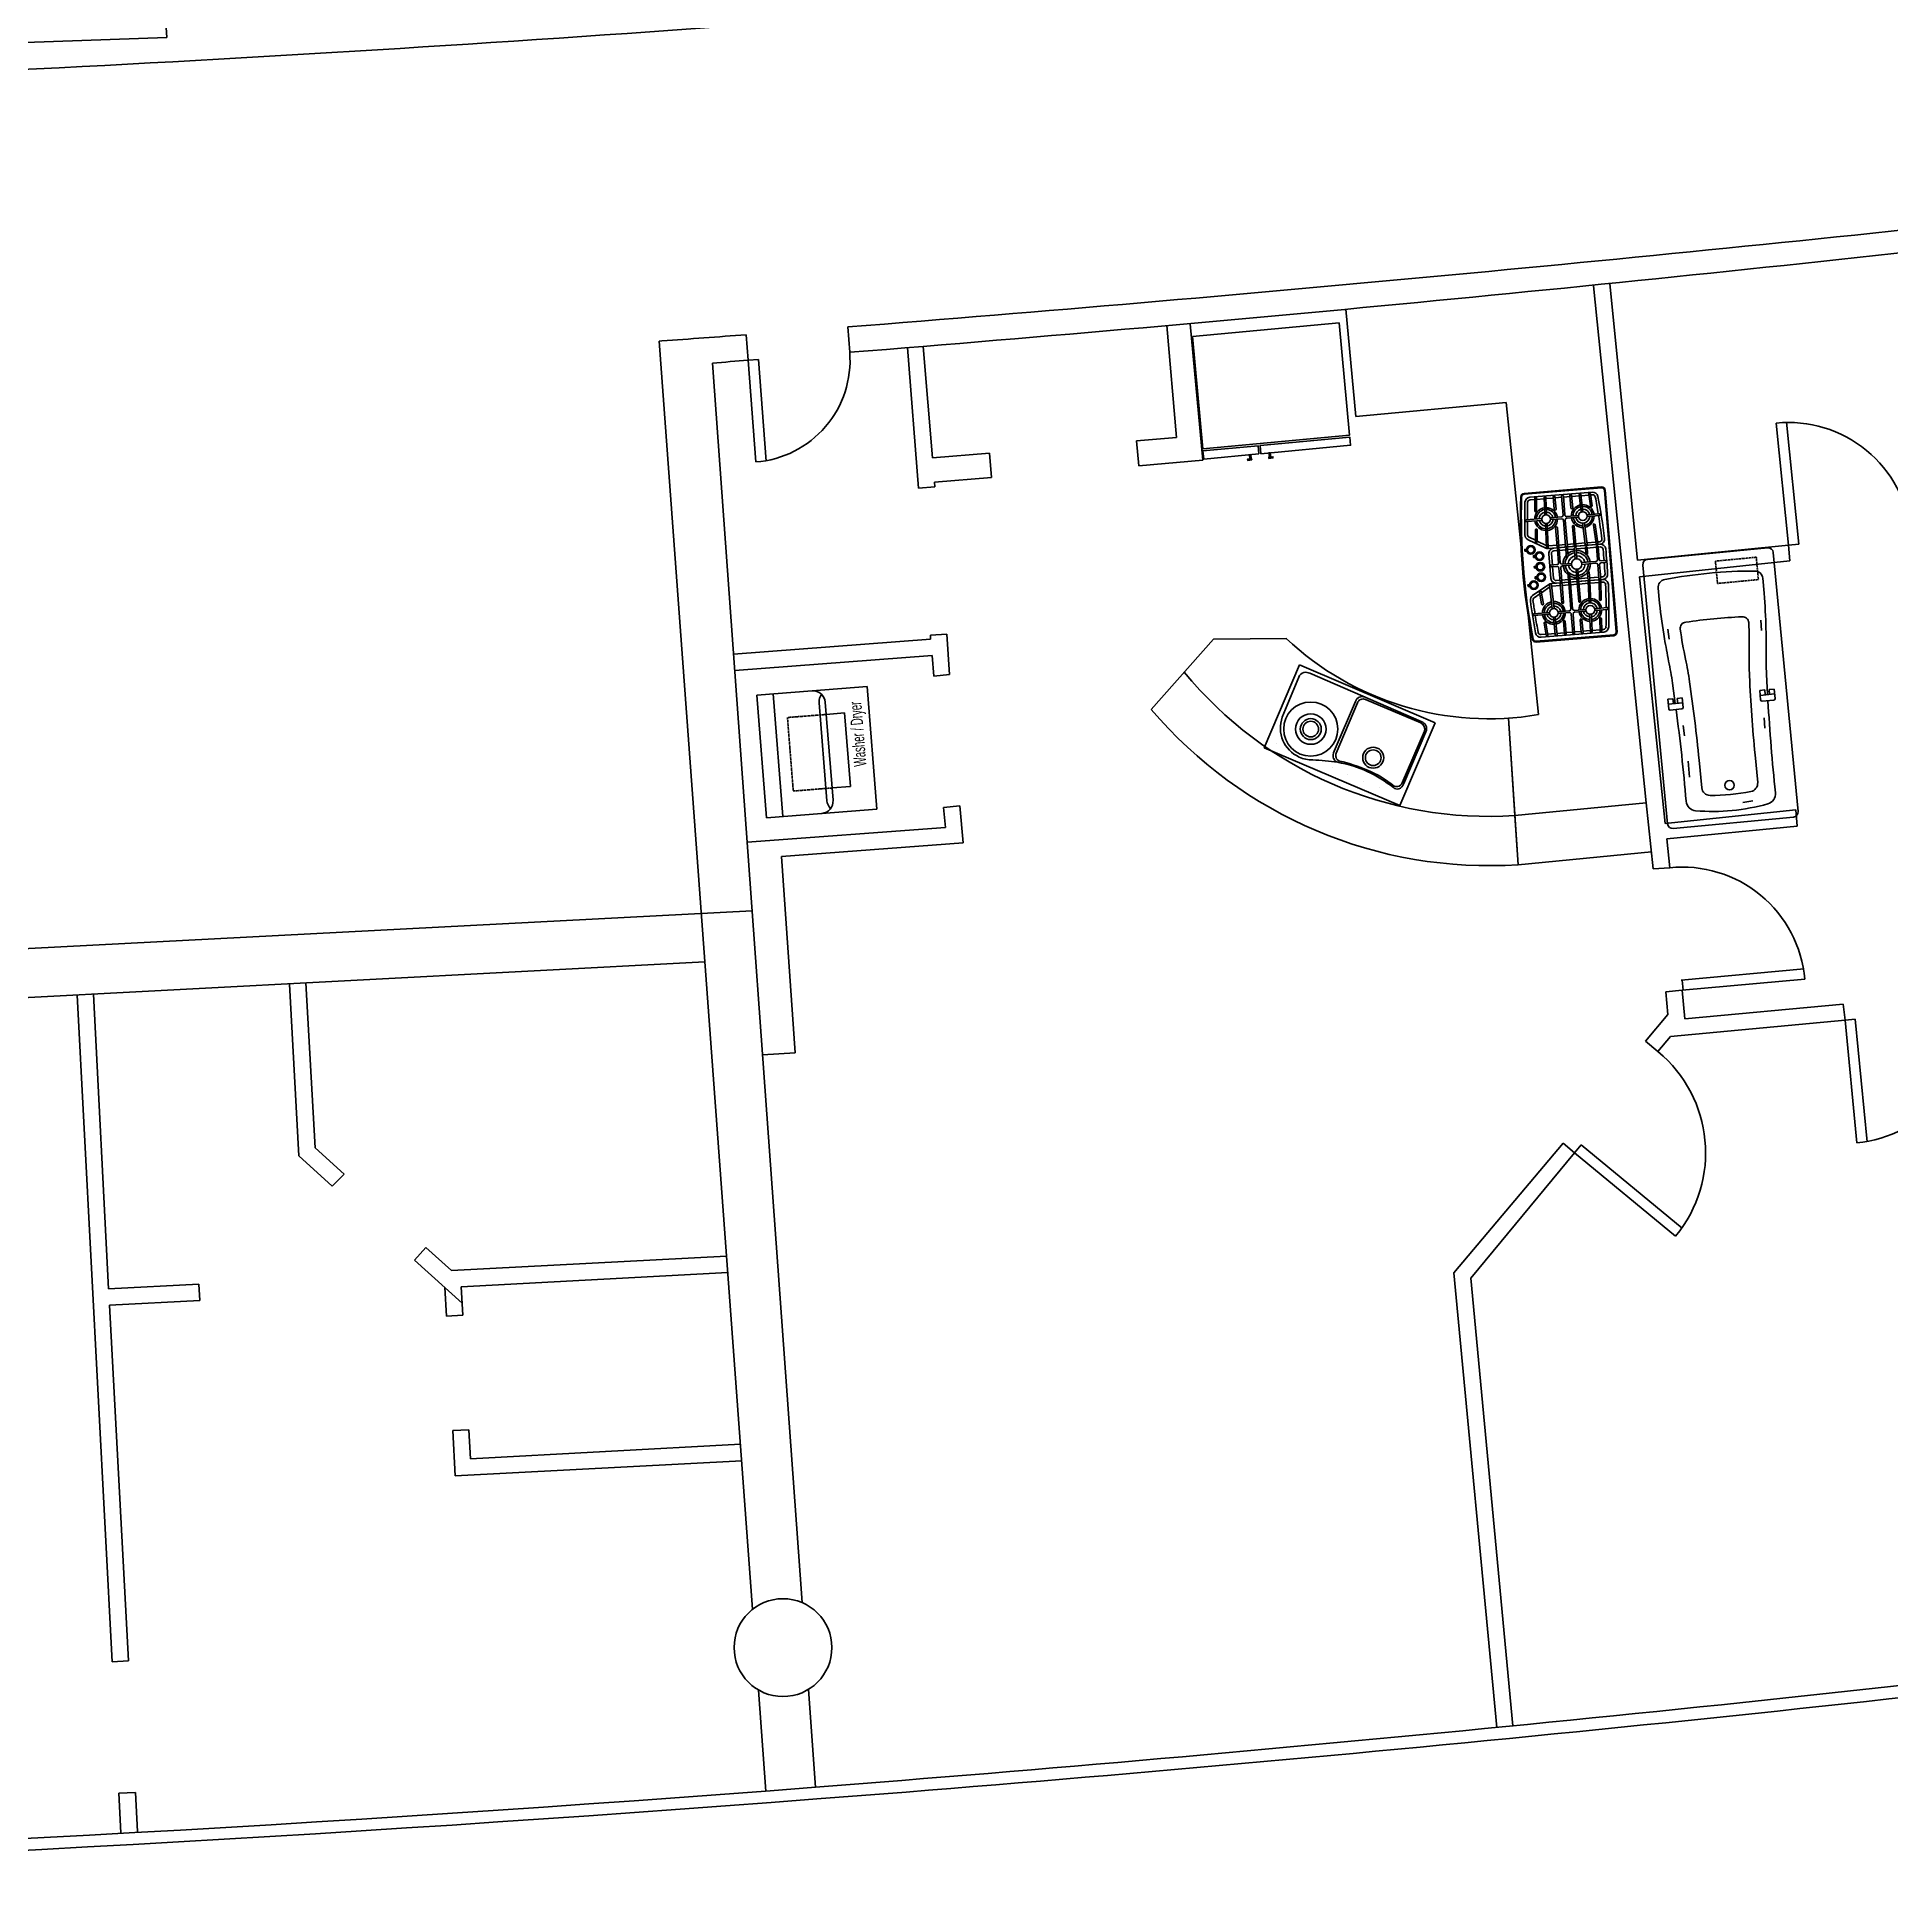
# Model space of a CAD drawing. Header units: inches. Extents: x 5 to 2671, y 4 to 1117.
# Drawn here: x 635.6 to 1087.8, y 99.3 to 552.8 of the extents above; entities that cross this region are included whole.
import ezdxf

# ---------------------------------------------------------------- set-up
doc = ezdxf.new("R2010")
doc.units = ezdxf.units.IN
doc.header["$MEASUREMENT"] = 0
doc.linetypes.add('HIDDEN', pattern=[0.375, 0.25, -0.125])
doc.linetypes.add('HIDDEN2', pattern=[0.1875, 0.125, -0.0625])
doc.layers.add('app-u5', color=7, linetype='Continuous')
doc.styles.get("Standard").update_dxf_attribs({"font": 'arial.ttf'})

# ---------------------------------------------------------------- blocks, each defined once
blk = doc.blocks.new('A$C21662515')
for p, q in [((1.26, 32), (64.74, 32)), ((0, 30.75), (0, 1.25)), ((28.86, 25.84), (28.86, 28.69)), ((31.54, 29.05), (29.21, 29.05)), ((30.34, 25.49), (30.34, 29.05)), ((31.54, 27.8), (30.34, 27.8)), ((30.34, 27.33), (35.32, 27.52)), ((31.54, 27.8), (31.54, 29.05)), ((46.07, 27.31), (48.6, 27.39)), ((55.06, 28.84), (58.73, 28.84)), ((66, 30.75), (66, 1.25)), ((9.2, 22.87), (16.01, 22.87)), ((22.25, 25.88), (24.78, 25.96)), ((31.54, 25.49), (29.21, 25.49)), ((31.54, 26.73), (30.34, 26.73)), ((31.54, 25.49), (31.54, 26.73)), ((4.74, 18.76), (4.91, 21.29)), ((9.2, 9.13), (16.01, 9.13)), ((12.09, 6.41), (15.99, 6.44)), ((22.27, 6.14), (24.8, 6.06)), ((28.86, 6.16), (28.86, 3.31)), ((31.54, 6.51), (29.21, 6.51)), ((30.34, 6.51), (30.34, 2.95)), ((31.54, 5.27), (30.34, 5.27)), ((30.34, 4.67), (35.32, 4.48)), ((31.54, 6.51), (31.54, 5.27)), ((46.07, 4.68), (48.6, 4.6)), ((1.26, 0), (64.74, 0)), ((31.54, 2.95), (29.21, 2.95)), ((31.54, 4.2), (30.34, 4.2)), ((31.54, 4.2), (31.54, 2.95)), ((55.06, 3.16), (58.73, 3.16))]:
    blk.add_line(p, q)
at = {"linetype": 'HIDDEN'}
for p, q in [((58.52, 27.75), (64, 27.75)), ((58.52, 17.73), (58.52, 27.75)), ((64, 27.75), (64, 17.73)), ((64, 17.73), (58.52, 17.73))]:
    blk.add_line(p, q, dxfattribs=at)
blk.add_circle((9.21, 15.97), 1.15)
for centre, radius, start, end in [((1.26, 30.74), 1.26, 90, 179.5633), ((64.74, 30.74), 1.26, 0.4367, 90), ((11.14, 494.68), 467.75, 269.4096, 272.1707), ((29.21, 28.69), 0.353, 90, 180), ((29.97, 127.7), 100.32, 273.056, 276.1805), ((107.65, -708.29), 739.29, 94.75855, 95.19077), ((58.82, -154.14), 183.02, 91.1783, 93.916), ((58.73, 26.88), 1.96, 2.8897, 90), ((53.09, 16), 50.08, 169.8017, 190.1983), ((6.34, 24.37), 2.59, 90.4416, 169.0016), ((9.25, 20.81), 2.06, 91.2589, 174.5943), ((16.01, 415.6), 392.73, 270, 272.8146), ((29.21, 25.84), 0.353, 180, 270), ((31.12, 108.79), 85.55, 272.7979, 276.5306), ((54.35, -94.1), 118.67, 92.9294, 96.5306), ((48.36, 22.92), 1.49, 359.5148, 92.9294), ((-72.87, 16), 122.91, 356.7774, 3.2226), ((-51.76, 16), 112.98, 354.4233, 5.5767), ((51.97, 16), 45.05, 173.6176, 186.3824), ((9.25, 11.19), 2.06, 185.4057, 268.7411), ((16.01, -383.6), 392.73, 87.1854, 90), ((48.36, 9.08), 1.49, 267.0706, 0.4852), ((6.34, 7.63), 2.59, 190.9984, 269.5584), ((11.14, -462.68), 467.75, 87.8293, 90.5904), ((29.21, 6.16), 0.353, 90, 180), ((31.12, -76.79), 85.55, 83.4694, 87.2021), ((54.35, 126.1), 118.67, 263.4694, 267.0706), ((58.73, 5.12), 1.96, 270, 357.1103), ((1.26, 1.26), 1.26, 180.4367, 270), ((29.21, 3.31), 0.353, 180, 270), ((29.97, -95.7), 100.32, 83.8195, 86.944), ((107.65, 740.29), 739.29, 264.80923, 265.24145), ((58.82, 186.14), 183.02, 266.084, 268.8217), ((64.74, 1.26), 1.26, 270, 359.5633)]:
    blk.add_arc(centre, radius, start, end)
at = {"flags": 8}
for tag, p in [('MATERIAL', (33, 15.99)), ('PRODUCT', (33, 16)), ('TRADENAME', (33, 16)), ('MODELNUMBER', (33, 16))]:
    blk.add_attdef(tag, p, '', height=0.001, dxfattribs=at)
blk = doc.blocks.new('A$C4D583787')
for p, q in [((0, 21.98), (0, 0)), ((36.01, 21.98), (0, 21.98)), ((2.35, 19.95), (2.35, 19.95)), ((17.23, 19.96), (17.23, 19.96)), ((21.33, 19.96), (21.33, 19.96)), ((25.42, 19.96), (25.42, 19.96)), ((29.67, 19.96), (29.67, 19.96)), ((36.01, 0), (36.01, 21.98)), ((16.05, 16.05), (16.05, 2.84)), ((16.64, 16.28), (16.64, 2.97)), ((34.38, 2.93), (34.38, 16.66)), ((34.76, 2.93), (34.76, 16.67)), ((1.12, 13.39), (1.03, 2.85)), ((0, 0), (36.01, 0)), ((3.07, 0.89), (32.75, 1.03)), ((18.09, 1.44), (32.77, 1.42))]:
    blk.add_line(p, q)
for centre, radius in [((8.66, 13.34), 6.61), ((8.66, 13.34), 3.72), ((8.66, 13.34), 2.56), ((8.66, 13.34), 1.91), ((25.42, 13.77), 2.56), ((25.42, 13.77), 1.91)]:
    blk.add_circle(centre, radius)
for centre, radius, start, end in [((8.88, 12.96), 7.77, 90.99, 176.8361), ((8.99, 13.16), 7.57, 66.1056, 91.8117), ((29.89, 65.74), 49.02, 248.6587, 255.8378), ((17.71, 16.67), 1.54, 76.9285, 133.9141), ((24.66, 47.13), 29.7, 256.8457, 271.4733), ((25.32, 45.35), 28.23, 270.0862, 285.4435), ((24.63, 48.1), 30.67, 271.485, 285.5278), ((33.28, 17.07), 1.55, 54.813, 106.4991), ((32.92, 16.78), 1.36, 54.4715, 93.6546), ((32.76, 16.89), 2.01, 353.6673, 45.7261), ((18.58, 16.16), 2.53, 140.1304, 182.5301), ((18.36, 16.15), 1.72, 137.3475, 175.611), ((18.09, 16.39), 1.37, 84.7764, 137.3475), ((25.31, 57.69), 40.56, 259.9368, 270.0782), ((32.79, 16.59), 1.6, 2.397, 54.4715), ((2.8, 2.65), 1.78, 173.4898, 230.5256), ((3.07, 3.66), 2.77, 239.4603, 270.0149), ((17.8, 2.71), 1.75, 175.5853, 268.6905), ((18.05, 2.86), 1.42, 175.3421, 271.514), ((32.85, 3.27), 2.24, 267.6645, 305.8974), ((32.8, 3), 1.58, 268.8065, 357.615), ((32.89, 2.83), 1.88, 312.759, 3.0501)]:
    blk.add_arc(centre, radius, start, end)
at = {"flags": 8}
for tag in ['MATERIAL', 'PRODUCT', 'TRADENAME', 'MODELNUMBER']:
    blk.add_attdef(tag, (18, 10.99), '', height=0.001, dxfattribs=at)
blk = doc.blocks.new('Cooktop')
at = {"color": 1}
for p, q in [((617.5, -570.9), (617.5, -569.8)), ((628.7, -566.8), (628.7, -573.9)), ((629.7, -566.8), (629.7, -573.9)), ((634.5, -569.7), (645.2, -569)), ((634.7, -570.7), (645.3, -570)), ((644.4, -568), (644.4, -569.1)), ((646.8, -569), (654.4, -569)), ((646.8, -570), (654.4, -570)), ((655.4, -564.8), (655.4, -564.8)), ((655.4, -568), (655.4, -565.5)), ((656.4, -568), (656.4, -565.4)), ((664.8, -569), (657.4, -569)), ((664.8, -570), (657.4, -570)), ((677.1, -570.7), (666.6, -570)), ((677.3, -569.7), (666.7, -569)), ((667.4, -568), (667.4, -569.1)), ((682.2, -566.8), (682.2, -573.9)), ((683.2, -566.8), (683.2, -573.9)), ((694.3, -570.8), (694.3, -569.7)), ((616.9, -570.9), (623.7, -570.5)), ((616.9, -571.9), (623.6, -571.5)), ((616.9, -576.4), (626.7, -576)), ((616.9, -577.4), (626.8, -577)), ((617.5, -576.4), (617.5, -571.9)), ((617.5, -581.6), (617.5, -577.4)), ((628.7, -578.8), (628.7, -585.4)), ((629.7, -578.8), (629.7, -585.4)), ((633.1, -575.7), (645.2, -575.3)), ((633.1, -576.7), (645.3, -576.3)), ((644.4, -570.1), (644.4, -575.3)), ((644.4, -576.3), (644.4, -581.6)), ((647, -575.3), (650.5, -575.3)), ((647, -576.3), (650.5, -576.3)), ((655.4, -579.1), (655.4, -571)), ((656.4, -579.1), (656.4, -571)), ((664.8, -575.3), (661.3, -575.3)), ((664.8, -576.3), (661.3, -576.3)), ((678.7, -575.7), (666.6, -575.2)), ((678.7, -576.7), (666.6, -576.2)), ((667.4, -570.1), (667.4, -575.3)), ((667.4, -576.3), (667.4, -581.6)), ((682.2, -578.8), (682.2, -585.4)), ((683.2, -578.8), (683.2, -585.4)), ((695, -576.3), (685.1, -576)), ((694.9, -577.3), (685.1, -577)), ((695, -570.9), (688.1, -570.4)), ((694.9, -571.9), (688.2, -571.4)), ((694.3, -576.3), (694.3, -571.8)), ((694.3, -581.6), (694.3, -577.3)), ((616.9, -581.6), (624, -581.6)), ((616.9, -582.6), (624, -582.6)), ((616.9, -586.4), (627.7, -586.4)), ((616.9, -587.4), (627.7, -587.4)), ((617.5, -586.4), (617.5, -582.6)), ((617.5, -591.2), (617.5, -587.4)), ((628.7, -588.4), (628.7, -594.7)), ((629.7, -588.4), (629.7, -594.7)), ((630.7, -586.4), (645.3, -586.4)), ((630.7, -587.4), (645.3, -587.4)), ((634.6, -581.6), (645.3, -581.6)), ((634.6, -582.6), (645.3, -582.6)), ((644.4, -582.6), (644.4, -586.4)), ((644.4, -587.4), (644.4, -591.2)), ((646.8, -581.6), (652.8, -581.6)), ((646.8, -582.6), (652.8, -582.6)), ((646.8, -586.4), (650.9, -586.4)), ((646.8, -587.4), (652, -587.4)), ((655.4, -590.2), (655.4, -585)), ((656.4, -590.2), (656.4, -584.9)), ((664.9, -581.6), (658.7, -581.6)), ((664.9, -582.6), (658.7, -582.6)), ((664.9, -587.4), (659.5, -587.4)), ((664.9, -586.4), (660.6, -586.4)), ((677.3, -581.6), (666.6, -581.6)), ((677.3, -582.6), (666.6, -582.6)), ((681.2, -586.4), (666.6, -586.4)), ((681.2, -587.4), (666.6, -587.4)), ((667.4, -582.6), (667.4, -586.4)), ((667.4, -587.4), (667.4, -591.2)), ((682.2, -588.4), (682.2, -594.7)), ((683.2, -588.4), (683.2, -594.7)), ((695, -586.3), (684.2, -586.4)), ((695, -587.3), (684.2, -587.4)), ((695, -581.6), (687.9, -581.6)), ((695, -582.6), (687.9, -582.6)), ((695, -591.1), (687.9, -591.1)), ((694.3, -586.3), (694.3, -582.6)), ((694.3, -591.1), (694.3, -587.3)), ((616.9, -591.2), (624, -591.2)), ((616.9, -592.2), (624, -592.2)), ((616.9, -596.4), (626.7, -596.7)), ((616.9, -597.4), (626.8, -597.7)), ((617, -601.6), (624, -602.2)), ((617.5, -596.4), (617.5, -592.2)), ((617.5, -601.7), (617.5, -597.4)), ((628.7, -599.6), (628.7, -608.6)), ((629.7, -599.6), (629.7, -608.6)), ((631.6, -597.9), (645.3, -598.3)), ((631.7, -596.9), (645.3, -597.3)), ((634.6, -591.2), (645.3, -591.2)), ((634.6, -592.2), (645.3, -592.2)), ((644.1, -598.3), (641.2, -603.2)), ((644.4, -592.2), (644.4, -597.3)), ((646.8, -591.2), (654.4, -591.2)), ((646.8, -592.2), (654.4, -592.2)), ((655.4, -596.6), (655.4, -593.2)), ((656.4, -596.6), (656.4, -593.2)), ((664.9, -591.2), (657.4, -591.2)), ((664.9, -592.2), (657.4, -592.2)), ((677.3, -591.2), (666.6, -591.2)), ((677.3, -592.2), (666.6, -592.2)), ((680.2, -596.8), (666.6, -597.3)), ((680.3, -597.8), (666.6, -598.3)), ((667.4, -592.2), (667.4, -597.3)), ((667.8, -598.3), (670.6, -603.2)), ((682.2, -599.6), (682.2, -608.5)), ((683.2, -599.6), (683.2, -608.5)), ((694.9, -596.3), (685.1, -596.7)), ((695, -597.3), (685.1, -597.7)), ((695, -592.1), (687.9, -592.1)), ((694.9, -601.6), (687.9, -602.2)), ((694.3, -596.4), (694.3, -592.1)), ((694.3, -601.7), (694.3, -597.4)), ((616.9, -602.6), (623.9, -603.2)), ((617.5, -605.5), (617.5, -602.7)), ((641.8, -604.3), (634.8, -603.7)), ((641.9, -603.3), (634.9, -602.7)), ((640.7, -604.2), (638.7, -607.7)), ((670, -603.3), (677, -602.7)), ((670, -604.3), (677.1, -603.7)), ((671.2, -604.2), (673.2, -607.6)), ((695, -602.6), (688, -603.2)), ((694.3, -605.4), (694.3, -602.7))]:
    blk.add_line(p, q, dxfattribs=at)
for points in [[(698.3, -608.5), (698.3, -564.3, 0.414214), (696.3, -562.3), (615.5, -562.3, 0.414214), (613.5, -564.3), (613.5, -608.6, 0.381435), (615.3, -610.6, 0.057281), (696.6, -610.5, 0.380724)], [(697.8, -608.5), (697.8, -564.3, 0.414214), (696.3, -562.8), (615.5, -562.8, 0.414214), (614, -564.3), (614, -608.6, 0.381435), (615.4, -610.1, 0.057281), (696.5, -610, 0.380724)], [(637.2, -609.9, -0.013142), (618.7, -608.5, -0.38399), (616, -605.5), (616, -569.8, -0.383444), (618.7, -566.8, -0.016666), (642.8, -565, -0.425693), (645.9, -568), (645.9, -597.3, -0.131778), (645.5, -598.8), (640, -608.4, -0.281855)], [(648.9, -564.9, 0.407689), (645.9, -567.9), (645.9, -594.3, 0.414214), (648.9, -597.3), (662.9, -597.3, 0.414214), (665.9, -594.3), (665.9, -567.8, 0.409349), (663, -564.8, 0.009741)], [(674.7, -609.9, 0.013142), (693.2, -608.4, 0.38399), (695.8, -605.4), (695.8, -569.7, 0.383444), (693.1, -566.8, 0.016666), (669, -565, 0.425693), (665.9, -568), (665.9, -597.3, 0.131778), (666.3, -598.8), (671.9, -608.4, 0.281855)]]:
    blk.add_lwpolyline(points, format="xyb", close=True, dxfattribs=at)
for points in [[(655.4, -566.3, 0.004527), (648.9, -566.4, 0.407689), (647.4, -567.9), (647.4, -569)], [(664.4, -569), (664.4, -567.8, 0.409349), (662.9, -566.3, 0.004521), (656.4, -566.3, 0.004521)], [(647.4, -592.2), (647.4, -594.3, 0.414214), (648.9, -595.8), (655.4, -595.8)], [(656.4, -595.8), (662.9, -595.8, 0.414214), (664.4, -594.3), (664.4, -592.2)]]:
    blk.add_lwpolyline(points, format="xyb", dxfattribs=at)
for points in [[(647.4, -570), (647.4, -575.3)], [(664.4, -575.3), (664.4, -570)], [(647.4, -576.3), (647.4, -581.6)], [(664.4, -581.6), (664.4, -576.3)], [(647.4, -582.6), (647.4, -586.4)], [(647.4, -587.4), (647.4, -591.2)], [(664.4, -586.4), (664.4, -582.6)], [(664.4, -591.2), (664.4, -587.4)]]:
    blk.add_lwpolyline(points, dxfattribs=at)
for points in [[(645.3, -610.6), (646.4, -610.6), (646.4, -609.7), (645.3, -609.7)], [(645.8, -610.3), (646, -610.3), (646, -609.7), (645.8, -609.7)], [(649.4, -606.1), (650.5, -606.1), (650.5, -605.2), (649.4, -605.2)], [(649.9, -605.8), (650.1, -605.8), (650.1, -605.2), (649.9, -605.2)], [(655.5, -606.1), (656.5, -606.1), (656.5, -605.2), (655.5, -605.2)], [(656, -605.8), (656.1, -605.8), (656.1, -605.2), (656, -605.2)], [(661.5, -606.1), (662.6, -606.1), (662.6, -605.2), (661.5, -605.2)], [(662, -605.8), (662.1, -605.8), (662.1, -605.2), (662, -605.2)], [(665.5, -610.7), (666.5, -610.7), (666.5, -609.8), (665.5, -609.8)], [(666, -610.4), (666.1, -610.4), (666.1, -609.8), (666, -609.8)]]:
    blk.add_lwpolyline(points, close=True, dxfattribs=at)
for centre, radius in [((629.2, -576.4), 2.49), ((655.8, -582), 2.98), ((682.7, -576.3), 2.49), ((629.2, -597.2), 2.49), ((650, -602.7), 2.47), ((650, -602.7), 1.97), ((650, -602.7), 1.85), ((656, -602.7), 2.47), ((656, -602.7), 1.97), ((656, -602.7), 1.85), ((662, -602.7), 2.47), ((662, -602.7), 1.97), ((662, -602.7), 1.85), ((682.7, -597.2), 2.49), ((645.9, -607.2), 2.47), ((645.9, -607.2), 1.97), ((645.9, -607.2), 1.85), ((666, -607.3), 2.47), ((666, -607.3), 1.97), ((666, -607.3), 1.85)]:
    blk.add_circle(centre, radius, dxfattribs=at)
for centre, radius, start, end in [((619, -569.8), 1.5, 96.0838, 180), ((657.1, -927.1), 360.8, 94.5196, 96.0838), ((629.2, -576.4), 6.49, 94.4161, 178.2212), ((629.2, -566.8), 0.5, 0, 180), ((657.1, -927.1), 360.8, 92.2646, 94.3603), ((629.2, -576.4), 6.49, 6.3047, 85.5839), ((634.6, -570.2), 0.502, 88.137, 279.4669), ((642.9, -568), 1.5, 0.0282, 92.2646), ((645.2, -569.5), 0.5, 273.802, 93.802), ((646.8, -569.5), 0.5, 90, 270), ((654.4, -568), 1, 270, 0.0277), ((654.4, -571), 1, 0.0282, 90), ((655.9, -565.5), 0.5, 356.9728, 179.9718), ((657.4, -568), 1, 180.0282, 270), ((657.4, -571), 1, 90, 180.0282), ((664.8, -569.5), 0.5, 270, 90), ((666.6, -569.5), 0.5, 86.2544, 266.2544), ((668.9, -568), 1.5, 87.7917, 180.0282), ((655.1, -927.1), 360.8, 85.696, 87.7917), ((682.7, -576.3), 6.49, 94.4724, 173.7516), ((677.2, -570.2), 0.502, 260.5894, 91.9194), ((682.7, -566.8), 0.5, 0.0563, 180.0563), ((655.1, -927.1), 360.8, 83.9725, 85.5368), ((682.7, -576.3), 6.49, 1.8351, 85.6403), ((692.8, -569.8), 1.5, 0.0563, 83.9725), ((616.9, -571.4), 0.5, 93.802, 273.802), ((616.9, -576.9), 0.5, 92.263, 272.263), ((629.2, -576.4), 6.49, 187.053, 265.5839), ((623.7, -571), 0.504, 266.377, 101.2269), ((629.2, -576.4), 5.49, 95.222, 177.484), ((629.2, -576.4), 5.49, 187.9274, 264.778), ((629.2, -576.4), 3.97, 97.2291, 175.6485), ((629.2, -576.4), 3.97, 190.1061, 262.7709), ((629.2, -576.4), 5.49, 7.042, 84.778), ((629.2, -576.4), 3.97, 277.2291, 82.7709), ((629.2, -576.4), 6.49, 274.4161, 357.4743), ((629.2, -576.4), 5.49, 275.222, 356.5999), ((645.2, -575.8), 0.5, 272.263, 92.263), ((647, -575.8), 0.5, 90, 270), ((655.8, -582), 7.75, 92.4294, 176.8356), ((655.8, -582), 6.56, 92.8668, 176.2589), ((650.5, -575.8), 0.5, 270, 90), ((655.8, -582), 4.74, 93.9543, 174.8241), ((655.8, -582), 7.75, 3.1644, 85.03), ((655.8, -582), 6.56, 3.7411, 84.1172), ((655.8, -582), 4.74, 5.1759, 81.8423), ((661.3, -575.8), 0.5, 90, 270), ((664.8, -575.8), 0.5, 270, 90), ((666.6, -575.7), 0.5, 87.7934, 267.7934), ((682.7, -576.3), 6.49, 182.5821, 265.6403), ((682.7, -576.3), 5.49, 95.2783, 173.0143), ((682.7, -576.3), 5.49, 183.4565, 264.8343), ((682.7, -576.3), 3.97, 97.2855, 262.8272), ((682.7, -576.3), 5.49, 2.5724, 84.8343), ((682.7, -576.3), 3.97, 4.4079, 82.8272), ((682.7, -576.3), 3.97, 277.2855, 349.9502), ((682.7, -576.3), 6.49, 274.4724, 353.0033), ((682.7, -576.3), 5.49, 275.2783, 352.1289), ((688.2, -570.9), 0.504, 78.8294, 273.6794), ((694.9, -571.4), 0.5, 266.2544, 86.2544), ((695, -576.8), 0.5, 267.7934, 87.7934), ((616.9, -582.1), 0.5, 90, 270), ((616.9, -586.9), 0.5, 90, 270), ((629.2, -597.2), 6.49, 94.4161, 174.5223), ((624, -582.1), 0.5, 270, 90), ((627.7, -585.4), 1, 270, 360), ((627.7, -588.4), 1, 0, 90.0007), ((630.7, -585.4), 1, 180, 270), ((630.7, -588.4), 1, 90.0007, 180), ((629.2, -597.2), 6.49, 1.623, 85.5839), ((634.6, -582.1), 0.5, 90, 270.0007), ((645.3, -582.1), 0.5, 270, 90), ((645.3, -586.9), 0.5, 270, 90), ((646.8, -582.1), 0.5, 90, 270), ((646.8, -586.9), 0.5, 90, 270), ((655.8, -582), 7.75, 184.2334, 267.627), ((655.8, -582), 6.56, 185.0058, 267.1895), ((655.8, -582), 4.74, 186.9291, 266.102), ((654.4, -590.2), 1, 270, 0.0282), ((655.8, -582), 6.56, 275.9391, 354.9942), ((655.8, -582), 4.74, 278.214, 353.0709), ((655.8, -582), 7.75, 275.0263, 316.1888), ((657.4, -590.2), 1, 180.0282, 270), ((655.8, -582), 7.75, 325.7181, 355.7666), ((664.9, -582.1), 0.5, 270, 90), ((664.9, -586.9), 0.5, 270, 90), ((666.6, -582.1), 0.5, 90.0563, 270.0563), ((666.6, -586.9), 0.5, 90.0563, 270.0563), ((682.7, -597.2), 6.49, 94.4724, 178.4333), ((677.3, -582.1), 0.5, 270.0557, 90.0563), ((681.2, -585.4), 1, 270.0563, 0.0563), ((681.2, -588.4), 1, 0.0563, 90.0557), ((684.2, -585.4), 1, 180.0563, 270.0563), ((684.2, -588.4), 1, 90.0557, 180.0563), ((682.7, -597.2), 6.49, 5.5341, 85.6403), ((687.9, -582.1), 0.5, 90.0563, 270.0563), ((695, -582.1), 0.5, 270.0563, 90.0563), ((695, -586.8), 0.5, 270.0563, 90.0563), ((695, -591.6), 0.5, 270.0563, 90.0563), ((616.9, -591.7), 0.5, 90, 270), ((616.9, -596.9), 0.5, 88.0726, 268.0726), ((616.9, -602.1), 0.5, 85.4962, 265.4962), ((629.2, -597.2), 6.49, 183.3549, 265.5839), ((629.2, -597.2), 5.49, 95.222, 173.8749), ((629.2, -597.2), 5.49, 184.3198, 264.778), ((624, -591.7), 0.5, 270, 90), ((629.2, -597.2), 3.97, 186.7255, 262.7709), ((629.2, -597.2), 3.97, 97.2291, 172.2641), ((629.2, -597.2), 5.49, 2.2703, 84.778), ((629.2, -597.2), 3.97, 3.8812, 82.7709), ((629.2, -597.2), 3.97, 277.2291, 349.4211), ((629.2, -597.2), 6.49, 274.4161, 352.7918), ((629.2, -597.2), 5.49, 275.222, 351.8268), ((634.6, -591.7), 0.5, 90, 270.0007), ((643, -597.2), 1.5, 357.4937, 358.1008), ((645.3, -591.7), 0.5, 270, 90), ((645.3, -597.8), 0.5, 268.0726, 88.0726), ((646.8, -591.7), 0.5, 90, 270), ((654.4, -593.2), 1, 0.0282, 90), ((655.9, -596.6), 0.5, 180.0282, 3.0272), ((657.4, -593.2), 1, 90, 180.0282), ((664.9, -591.7), 0.5, 270, 90), ((666.6, -591.7), 0.5, 90.0563, 270.0563), ((666.6, -597.8), 0.5, 91.9837, 271.9837), ((668.9, -597.2), 1.5, 181.9555, 182.5626), ((682.7, -597.2), 6.49, 187.2646, 265.6403), ((682.7, -597.2), 5.49, 95.2783, 177.786), ((677.3, -591.7), 0.5, 270.0557, 90.0563), ((682.7, -597.2), 5.49, 188.2295, 264.8343), ((682.7, -597.2), 3.97, 97.2855, 176.1752), ((682.7, -597.2), 3.97, 190.6352, 262.8272), ((682.7, -597.2), 5.49, 6.1814, 84.8343), ((682.7, -597.2), 3.97, 7.7922, 82.8272), ((682.7, -597.2), 6.49, 274.4724, 356.7015), ((682.7, -597.2), 5.49, 275.2783, 355.7365), ((682.7, -597.2), 3.97, 277.2855, 353.3309), ((687.9, -591.6), 0.5, 90.0563, 270.0563), ((695, -596.8), 0.5, 271.9837, 91.9837), ((695, -602.1), 0.5, 274.5601, 94.5601), ((619, -605.5), 1.5, 180, 264.0252), ((655.5, -257.1), 351.8, 264.0252, 265.6288), ((624, -602.7), 0.5, 265.4962, 85.4962), ((629.2, -608.6), 0.5, 180, 0), ((655.5, -257.1), 351.8, 265.7921, 267.0369), ((634.8, -603.2), 0.5, 85.4962, 265.4962), ((637.4, -606.9), 1.5, 267.0369, 330), ((641.9, -603.8), 0.5, 265.4962, 85.4962), ((670, -603.8), 0.5, 94.5601, 274.5601), ((674.5, -606.9), 1.5, 210.0563, 273.0195), ((656, -257.1), 351.8, 273.0195, 274.2642), ((677, -603.2), 0.5, 274.5601, 94.5601), ((682.7, -608.5), 0.5, 180.0563, 0.0563), ((656, -257.1), 351.8, 274.4275, 276.0312), ((687.9, -602.7), 0.5, 94.5601, 274.5601), ((692.8, -605.4), 1.5, 276.0312, 0.0563)]:
    blk.add_arc(centre, radius, start, end, dxfattribs=at)
blk = doc.blocks.new('fridge')
at = {"color": 1}
for points, elevation in [([(-1899.78, -329.93), (-1899.78, -331.93), (-1921.78, -331.93), (-1921.78, -329.93)], -0.01), ([(-1901.63, -328.61), (-1902.63, -328.61), (-1902.63, -328.93), (-1901.63, -328.93)], -0.02), ([(-1901.78, -329.93), (-1901.78, -328.93), (-1902.1, -328.93), (-1902.1, -329.93)], -0.01), ([(-1899.29, -329.93), (-1899.29, -331.93), (-1885.78, -331.93), (-1885.78, -329.93)], -0.01), ([(-1897.43, -328.61), (-1896.43, -328.61), (-1896.43, -328.93), (-1897.43, -328.93)], -0.02), ([(-1897.29, -329.93), (-1897.29, -328.93), (-1896.96, -328.93), (-1896.96, -329.93)], -0.01), ([(-1885.78, -359.93), (-1885.78, -332.43), (-1921.78, -332.43), (-1921.78, -359.93)], -0.02)]:
    blk.add_lwpolyline(points, close=True, dxfattribs=dict(at, elevation=elevation))

msp = doc.modelspace()

# ---------------------------------------------------------------- linework, layer by layer
for p, q in [((659.15, 668.63), (667.32, 552.74)), ((667.32, 552.74), (574.28, 549.44)), ((1015.71, 492.14), (1028.54, 365.95)), ((1026.48, 425.11), (1019.72, 492.62)), ((957.67, 460.23), (955.21, 486.41)), ((911.52, 482.42), (913.9, 455.1)), ((920.31, 449.57), (917.17, 482.81)), ((810.35, 169.04), (787.56, 478.62)), ((850.88, 442.75), (848.16, 477.06)), ((854.24, 450.14), (852.02, 477.34)), ((800.54, 473.28), (822.45, 170.67)), ((957.67, 460.23), (994.38, 463.6)), ((994.38, 463.6), (1002.24, 387.44)), ((913.9, 455.1), (904.11, 454.3)), ((904.11, 454.3), (904.67, 448.21)), ((868.2, 451.25), (854.24, 450.14)), ((868.2, 451.25), (868.68, 445.32)), ((904.67, 448.21), (920.31, 449.57)), ((868.68, 445.32), (854.73, 444.2)), ((854.89, 443.07), (850.88, 442.75)), ((854.73, 444.2), (854.89, 443.07)), ((1063.33, 428.8), (1026.48, 425.11)), ((1063.65, 424.95), (1063.33, 428.8)), ((1026.96, 421.11), (1063.65, 424.95)), ((1033.21, 360.88), (1026.96, 421.11)), ((805.69, 402.19), (853.77, 405.87)), ((853.77, 406.84), (857.78, 407.09)), ((853.77, 405.87), (853.77, 406.84)), ((857.78, 407.09), (858.41, 397.22)), ((922.87, 405.87), (907.7, 388.71)), ((940.83, 406.03), (922.87, 405.87)), ((854.19, 401.87), (805.99, 398.18)), ((854.57, 396.84), (854.19, 401.87)), ((858.41, 397.22), (854.57, 396.84)), ((994.91, 386.57), (996.49, 362.79)), ((994.91, 386.57), (997.28, 350.79)), ((860.98, 365.15), (856.99, 364.77)), ((856.99, 364.77), (857.46, 359.86)), ((861.79, 356.17), (860.98, 365.15)), ((996.49, 362.79), (1028.54, 365.95)), ((1028.54, 365.95), (1030.3, 349.76)), ((1065.09, 364.19), (1033.21, 360.88)), ((1065.41, 360.18), (1065.09, 364.19)), ((857.46, 359.86), (809.03, 356.33)), ((996.49, 362.79), (997.28, 350.79)), ((1033.63, 357.14), (1065.41, 360.18)), ((817.37, 352.8), (861.79, 356.17)), ((997.28, 350.79), (1029.82, 353.93)), ((1034.31, 350.08), (1033.63, 357.14)), ((820.74, 304.86), (817.37, 352.8)), ((1030.3, 349.76), (1034.31, 350.08)), ((810.22, 339.57), (490.99, 322.94)), ((477.55, 310.14), (798.71, 327.07)), ((645.41, 318.94), (653.92, 156.2)), ((653.09, 247.25), (649.41, 319.2)), ((697.26, 321.66), (699.5, 279.73)), ((703.5, 281.65), (701.26, 321.94)), ((1033.35, 319.77), (1037.36, 320.14)), ((1033.83, 314.22), (1033.35, 319.77)), ((1037.36, 320.14), (1038, 313.2)), ((1028.38, 307.75), (1033.83, 314.22)), ((1038, 313.2), (1076.65, 316.72)), ((1076.65, 316.72), (1077.12, 312.88)), ((1034.47, 308.87), (1031.42, 305.18)), ((1077.12, 312.88), (1034.47, 308.87)), ((812.77, 304.38), (820.74, 304.86)), ((1031.42, 305.18), (1028.38, 307.75)), ((710.6, 275.27), (703.5, 281.65)), ((981.56, 251.15), (1008.26, 282.85)), ((1008.26, 282.85), (1011.06, 280.49)), ((699.5, 279.73), (707.68, 272.35)), ((1011.06, 280.49), (985.73, 249.87)), ((710.6, 275.27), (707.68, 272.35)), ((730.54, 257.34), (727.78, 254.24)), ((727.78, 254.24), (739.39, 243.77)), ((736.78, 251.73), (730.54, 257.34)), ((804, 255.23), (736.78, 251.73)), ((739.18, 247.73), (804.3, 251.23)), ((992.12, 140.22), (981.56, 251.15)), ((985.73, 249.87), (995.98, 140.6)), ((675.13, 248.37), (653.09, 247.25)), ((675.33, 244.42), (675.13, 248.37)), ((735.18, 247.57), (735.57, 240.62)), ((739.55, 240.84), (739.18, 247.73)), ((653.34, 243.25), (675.33, 244.42)), ((657.95, 156.42), (653.34, 243.25)), ((739.55, 240.84), (735.57, 240.62)), ((741.05, 212.84), (737.16, 212.69)), ((737.74, 201.64), (737.16, 212.69)), ((741.42, 205.8), (741.05, 212.84)), ((807.39, 209.31), (741.42, 205.8)), ((737.74, 201.64), (807.68, 205.31)), ((657.95, 156.42), (653.92, 156.21)), ((813.62, 124.68), (811.8, 149.33)), ((823.98, 149.47), (825.71, 125.6)), ((659.66, 124.32), (655.59, 124.19)), ((655.59, 124.19), (656.1, 114.5)), ((660.17, 114.81), (659.66, 124.32))]:
    msp.add_line(p, q)
at = {"color": 7}
for p, q in [((834.06, 475.89), (833.58, 482.08)), ((787.56, 478.62), (788.19, 478.67)), ((809.25, 473.94), (808.76, 480.19)), ((809.25, 473.94), (811.75, 474.14)), ((809.25, 473.94), (811.16, 449.13)), ((811.75, 474.14), (813.65, 449.32)), ((1063.33, 428.8), (1060.34, 458.62)), ((1065.82, 429.05), (1062.83, 458.86)), ((1065.82, 429.05), (1063.33, 428.8)), ((1037.14, 322.63), (1067.11, 325.35)), ((1037.36, 320.14), (1067.33, 322.86)), ((1037.36, 322.63), (1037.59, 320.16)), ((1077.12, 312.88), (1079.61, 313.12)), ((1079.61, 313.12), (1082.49, 283.14)), ((1077.12, 312.88), (1080, 282.9)), ((1011.06, 280.49), (1012.65, 282.42)), ((1012.65, 282.42), (1037.34, 262.06)), ((1011.06, 280.49), (1035.75, 260.13))]:
    msp.add_line(p, q, dxfattribs=at)
msp.add_circle((817.77, 159.68), 11.94)
for centre, radius, start, end in [((271, 7836.97), 7300.98, 271.596785, 274.388168), ((990.14, 458.71), 72.29, 226.7709, 279.6397), ((990.14, 458.71), 96.12, 219.3023, 273.7886), ((990.14, 458.71), 108.14, 220.3348, 273.7886), ((167.84, 8569.56), 8469.55, 274.454901, 276.744803), ((209.16, 8152.73), 8053.66, 274.39277, 276.88729), ((217.84, 8013.17), 7913.84, 269.23875, 274.407489), ((222.97, 7918.64), 7816.31, 269.213902, 274.422623)]:
    msp.add_arc(centre, radius, start, end)
for centre, radius, start, end in [((54.57, 10382.73), 9931.24, 274.49894, 276.156584), ((141.94, 9148.22), 8699.91, 274.563016, 276.456939), ((139.08, 9403.54), 8948.45, 274.159825, 274.291899), ((141.94, 9148.22), 8699.91, 274.341596, 274.399118), ((809.25, 473.94), 24.89, 274.3991, 4.4912), ((1063.33, 428.8), 29.96, 5.4876, 95.7245), ((1037.36, 320.14), 30.09, 5.1965, 95.7585), ((1077.12, 312.88), 30.12, 275.4978, 5.4978), ((1011.06, 280.49), 32.01, 320.4892, 50.4892)]:
    msp.add_arc(centre, radius, start, end, dxfattribs=at)
at = {"layer": 'app-u5', "linetype": 'Continuous'}
for p, q in [((811.41, 392.17), (824.87, 393.23)), ((813.78, 362.26), (811.41, 392.17)), ((817.76, 362.57), (815.4, 392.48)), ((824.87, 393.23), (838.33, 394.29)), ((838.33, 394.29), (840.69, 364.39)), ((832.82, 387.84), (828.33, 387.48)), ((834.24, 369.89), (832.82, 387.84)), ((829.75, 369.54), (834.24, 369.89)), ((827.23, 363.32), (813.78, 362.26)), ((840.69, 364.39), (827.23, 363.32))]:
    msp.add_line(p, q, dxfattribs=at)
at = {"layer": 'app-u5'}
for p, q in [((826.6, 390.36), (828.49, 366.43)), ((828.1, 390.48), (829.99, 366.55))]:
    msp.add_line(p, q, dxfattribs=at)
at = {"layer": 'app-u5', "linetype": 'HIDDEN2'}
for p, q in [((828.33, 387.48), (818.86, 386.74)), ((818.86, 386.74), (820.28, 368.79)), ((820.28, 368.79), (829.75, 369.54))]:
    msp.add_line(p, q, dxfattribs=at)
at = {"layer": 'app-u5'}
for centre, start, end in [((825.11, 390.24), 4.5175, 94.5175), ((829.59, 390.59), 143.1079, 184.5175), ((827, 366.31), 274.5175, 4.5175), ((831.48, 366.67), 184.5175, 225.9271)]:
    msp.add_arc(centre, 3, start, end, dxfattribs=at)

# ---------------------------------------------------------------- block references
at = {"layer": 'app-u5', "rotation": 185.3264850165851}
msp.add_blockref('fridge', (-926.49, -53.72, 0.02), dxfattribs=at)
at = {"layer": 'app-u5', "xscale": -0.4296020129892119, "yscale": 0.4296020129892119, "zscale": 0.4296020129892119, "rotation": 274.7389685688996}
msp.add_blockref('Cooktop', (1284.03, 164.08), dxfattribs=at)
at = {"layer": 'app-u5'}
ref = msp.add_blockref('A$C21662515', (1033.9, 359.52), dxfattribs=dict(at, xscale=-1, rotation=275.456920698586))
ref.add_attrib('MATERIAL', 'CAST IRON', (1046.69, 393.9), dxfattribs={"layer": '0', "height": 0.001, "rotation": 275.4569, "flags": 8})
ref.add_attrib('PRODUCT', 'WHIRLPOOLS', (1046.69, 393.9), dxfattribs={"layer": '0', "height": 0.001, "rotation": 275.4569, "flags": 8})
ref.add_attrib('TRADENAME', 'MAESTRO', (1046.69, 393.9), dxfattribs={"layer": '0', "height": 0.001, "rotation": 275.4569, "flags": 8})
ref.add_attrib('MODELNUMBER', 'K-842-H', (1046.69, 393.9), dxfattribs={"layer": '0', "height": 0.001, "rotation": 275.4569, "flags": 8})
ref = msp.add_blockref('A$C4D583787', (943.93, 399.58), dxfattribs=dict(at, xscale=-1, rotation=156.8654602831648))
ref.add_attrib('MATERIAL', 'CAST IRON', (956.18, 382.4), dxfattribs={"layer": '0', "height": 0.001, "rotation": 156.8655, "flags": 8})
ref.add_attrib('PRODUCT', 'SINKS', (956.18, 382.4), dxfattribs={"layer": '0', "height": 0.001, "rotation": 156.8655, "flags": 8})
ref.add_attrib('TRADENAME', 'CILANTRO', (956.18, 382.4), dxfattribs={"layer": '0', "height": 0.001, "rotation": 156.8655, "flags": 8})
ref.add_attrib('MODELNUMBER', 'K-5879-5', (956.18, 382.4), dxfattribs={"layer": '0', "height": 0.001, "rotation": 156.8655, "flags": 8})

# ---------------------------------------------------------------- texts
at = {"layer": 'app-u5', "oblique": 360, "width": 0.5625}
msp.add_text('Washer / Dryer', height=3, rotation=94.5175, dxfattribs=at).set_placement((838.14, 374.91))

doc.saveas('drawing.dxf')
